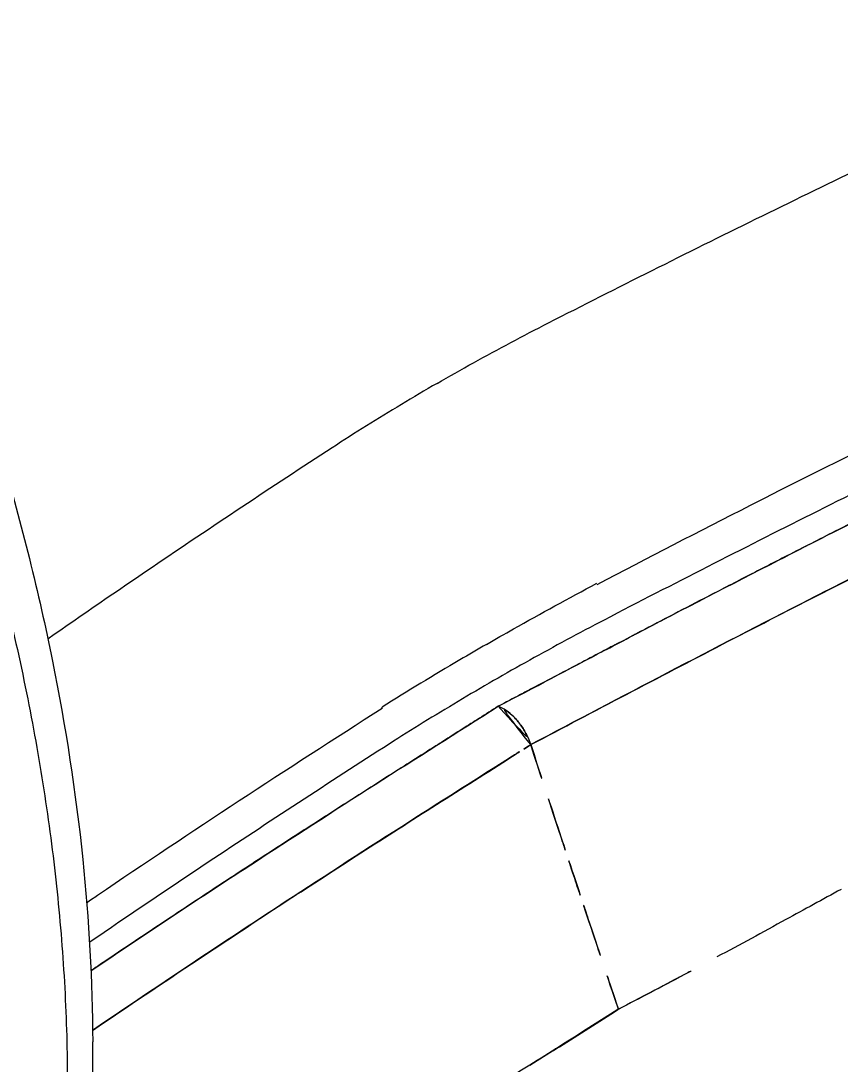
# Model space of a CAD drawing. Extents: x 16296660632 to 16296668616, y -37409619871 to -37409616241.
# Drawn here: x 16296668076 to 16296668208.6, y -37409617254.8 to -37409617085.9 of the extents above; entities that cross this region are included whole.
import ezdxf

# ---------------------------------------------------------------- set-up
doc = ezdxf.new("R2010")
doc.units = 0
doc.header["$LTSCALE"] = 10
doc.header["$MEASUREMENT"] = 0
doc.layers.get('0').update_dxf_attribs({"linetype": 'CONTINUOUS'})

msp = doc.modelspace()

# ---------------------------------------------------------------- linework, layer by layer
at = {"linetype": 'Continuous'}
for p, q in [((16296668134.417271, -37409617197.12944), (16296668134.381611, -37409617196.925163)), ((16296668088.412371, -37409617416.771408), (16296668087.58387, -37409617251.073227))]:
    msp.add_line(p, q, dxfattribs=at)
for points, start_tangent, end_tangent in [([(16296668161.313391, -37409617134.722076), (16296668194.872181, -37409617117.903679), (16296668228.71237, -37409617101.617088), (16296668262.83864, -37409617085.851418)], (0.8903597173, 0.4552577005), (0.9110754575, 0.4122396279)), ([(16296668062.125971, -37409617124.37394), (16296668072.898439, -37409617156.473083), (16296668081.072639, -37409617189.445541), (16296668085.97086, -37409617221.538879), (16296668087.58387, -37409617251.073013)], (0.3523882226, -0.9358539099), (0.0050144278, -0.9999874277)), ([(16296668169.159519, -37409617177.069931), (16296668194.008011, -37409617164.21714), (16296668270.52429, -37409617126.996437)], (0.8853217227, 0.4649789752), (0.9069882751, 0.4211558723)), ([(16296668057.62496, -37409617128.613457), (16296668063.731859, -37409617145.765358), (16296668068.934231, -37409617162.41938), (16296668073.299669, -37409617178.661713), (16296668076.87285, -37409617194.594391), (16296668079.67765, -37409617210.299339), (16296668081.722469, -37409617225.854103), (16296668083.00136, -37409617241.353271), (16296668083.483509, -37409617256.859154)], (0.3532709591, -0.935521047), (0.004562876, -0.99998959)), ([(16296668271.660419, -37409617132.873032), (16296668237.59923, -37409617149.063904), (16296668203.804661, -37409617165.708023), (16296668170.312679, -37409617182.808052)], (-0.9058912546, -0.4235103716), (-0.8872978769, -0.4611967883)), ([(16296668143.286909, -37409617144.517731), (16296668149.188089, -37409617141.178841), (16296668155.205111, -37409617137.909264), (16296668161.313299, -37409617134.721909)], (0.8660308391, 0.4999905857), (0.8903638924, 0.455249535)), ([(16296668143.28644, -37409617144.517593), (16296668137.52039, -37409617147.914299), (16296668131.873739, -37409617151.377563), (16296668126.299471, -37409617154.937927)], (-0.8660302971, -0.4999915244), (-0.8377386696, -0.5460713519)), ([(16296668126.29958, -37409617154.938133), (16296668097.18918, -37409617174.299347), (16296668080.301399, -37409617185.899567)], (-0.8377187516, -0.5461019074), (-0.8210554538, -0.5708484404)), ([(16296668229.9774, -37409617166.13916), (16296668203.420469, -37409617179.539421), (16296668180.44018, -37409617191.418533), (16296668158.440109, -37409617202.978989)], (-0.8951275426, -0.4458101417), (-0.8850156368, -0.4655612985)), ([(16296668158.440319, -37409617202.979469), (16296668189.443621, -37409617186.741951), (16296668220.01792, -37409617171.124748), (16296668229.977449, -37409617166.139236)], (0.8852169641, 0.4651783813), (0.8951007904, 0.4458638526)), ([(16296668174.968081, -37409617185.312141), (16296668175.485319, -37409617185.041512), (16296668198.53289, -37409617173.115044), (16296668212.542509, -37409617165.995064)], (0.8860058741, 0.4636740138), (0.8927349966, 0.4505820966)), ([(16296668212.54125, -37409617165.992561), (16296668207.683649, -37409617168.450073), (16296668199.979219, -37409617172.371689), (16296668192.89472, -37409617176.006462), (16296668186.50144, -37409617179.311501), (16296668180.91275, -37409617182.217148), (16296668175.530809, -37409617185.027252), (16296668174.971991, -37409617185.319618)], (-0.8927309246, -0.4505901643), (-0.8860251051, -0.4636372646)), ([(16296668151.267879, -37409617186.752533), (16296668155.63991, -37409617184.254784), (16296668169.115351, -37409617176.870972)], (0.8660271881, 0.4999969094), (0.8831266715, 0.4691346098)), ([(16296668170.312571, -37409617182.807983), (16296668164.23189, -37409617186.040756), (16296668158.269211, -37409617189.303017), (16296668152.41847, -37409617192.621437)], (-0.8878054377, -0.4602189748), (-0.8660349017, -0.4999835488)), ([(16296668174.971991, -37409617185.319618), (16296668170.679529, -37409617187.568466), (16296668170.33279, -37409617187.750343)], (-0.8860251051, -0.4636372646), (-0.8855594432, -0.464526073)), ([(16296668151.267879, -37409617186.752533), (16296668146.95006, -37409617189.271873), (16296668134.37945, -37409617196.926537)], (-0.8660285774, -0.499994503), (-0.8464338247, -0.5324939253)), ([(16296668170.329531, -37409617187.744133), (16296668174.968081, -37409617185.312141)], (0.8853375115, 0.4649489119), (0.8860058741, 0.4636740138)), ([(16296668170.33279, -37409617187.750343), (16296668166.689501, -37409617189.662903), (16296668162.75263, -37409617191.732384), (16296668158.63537, -37409617193.898743), (16296668156.779909, -37409617194.875473), (16296668153.18189, -37409617196.769508)], (-0.8855594432, -0.464526073), (-0.884882599, -0.465814111)), ([(16296668153.183451, -37409617196.772476), (16296668170.329531, -37409617187.744133)], (0.8848468007, 0.4658821089), (0.8853375115, 0.4649489119)), ([(16296668152.41847, -37409617192.621437), (16296668146.681709, -37409617195.992928), (16296668141.06106, -37409617199.418137), (16296668135.550871, -37409617202.87722)], (-0.8660255843, -0.4999996873), (-0.8408270275, -0.5413038978)), ([(16296668134.418831, -37409617197.128143), (16296668088.367371, -37409617227.390678), (16296668086.57925, -37409617228.606827)], (-0.8437958319, -0.5366643216), (-0.8265323315, -0.5628892476)), ([(16296668153.18189, -37409617196.769508), (16296668150.13525, -37409617198.702202), (16296668148.31708, -37409617199.855614), (16296668146.38591, -37409617201.081078), (16296668143.703621, -37409617202.783997), (16296668141.18401, -37409617204.384972), (16296668137.501459, -37409617206.72802), (16296668133.5301, -37409617209.260117), (16296668129.645269, -37409617211.744179), (16296668125.728161, -37409617214.257401), (16296668121.79952, -37409617216.788292), (16296668117.83671, -37409617219.353432), (16296668113.829, -37409617221.961884), (16296668109.730961, -37409617224.644096), (16296668105.420879, -37409617227.479973), (16296668100.03113, -37409617231.046806), (16296668094.52747, -37409617234.713493), (16296668089.008141, -37409617238.415733), (16296668087.26775, -37409617239.587708)], (-0.8444243311, -0.5356748539), (-0.8291791069, -0.5589830129)), ([(16296668087.270269, -37409617239.590508), (16296668113.147369, -37409617222.410988), (16296668133.293501, -37409617209.400124), (16296668153.183661, -37409617196.772308)], (0.8290032687, 0.5592437577), (0.8444712635, 0.5356008636)), ([(16296668153.181881, -37409617196.769501), (16296668154.452021, -37409617197.437263), (16296668155.696409, -37409617198.476784), (16296668156.8258, -37409617199.810226), (16296668157.763559, -37409617201.348213), (16296668158.44076, -37409617202.980827)], (0.936830779, -0.3497829206), (0.3083038513, -0.951287935)), ([(16296668158.440109, -37409617202.978989), (16296668157.76483, -37409617201.350777), (16296668156.828199, -37409617199.813812), (16296668155.699261, -37409617198.479736), (16296668154.454041, -37409617197.438713), (16296668153.181881, -37409617196.769501)], (-0.3085692565, 0.9512018786), (-0.9367795439, 0.3499201139)), ([(16296668135.551001, -37409617202.877296), (16296668106.287041, -37409617222.008553), (16296668087.026911, -37409617234.996841)], (-0.8415605982, -0.5401627157), (-0.8258012418, -0.5639612655)), ([(16296668155.468889, -37409617204.867088), (16296668158.440319, -37409617202.979469)], (0.8441311961, 0.5361366652), (0.8440200161, 0.5363116747)), ([(16296668158.44076, -37409617202.980827), (16296668155.468611, -37409617204.866661)], (-0.8442687357, -0.5359200518), (-0.8444533319, -0.535629135)), ([(16296668158.440319, -37409617202.979469), (16296668163.08733, -37409617217.188728)], (0.3085242609, -0.951216474), (0.3129499854, -0.9497696071)), ([(16296668107.22587, -37409617236.014191), (16296668130.95085, -37409617220.508034), (16296668155.468889, -37409617204.867088)], (0.8334308887, 0.5526237), (0.8441311961, 0.5361366652)), ([(16296668155.468611, -37409617204.866661), (16296668138.82173, -37409617215.448624), (16296668118.740919, -37409617228.430313), (16296668107.22616, -37409617236.014648)], (-0.8444533319, -0.535629135), (-0.8333388985, -0.5527624085)), ([(16296668163.08733, -37409617217.188728), (16296668158.440319, -37409617202.979469)], (-0.3129585387, 0.9497667888), (-0.3084837183, 0.9512296229)), ([(16296668163.08733, -37409617217.188728), (16296668165.548719, -37409617224.634064)], (0.3129499854, -0.9497696071), (0.3147614439, -0.9491708136)), ([(16296668165.548731, -37409617224.634064), (16296668163.08733, -37409617217.188728)], (-0.3147570786, 0.9491722612), (-0.3129585387, 0.9497667888)), ([(16296668165.548719, -37409617224.634064), (16296668167.89327, -37409617231.686348)], (0.3147614439, -0.9491708136), (0.3161310425, -0.9487155337)), ([(16296668208.63958, -37409617226.405457), (16296668199.69665, -37409617231.296082), (16296668188.55151, -37409617237.339859)], (-0.8767444794, -0.4809564615), (-0.880415946, -0.4742022374)), ([(16296668167.893259, -37409617231.686348), (16296668165.548731, -37409617224.634064)], (-0.3161389745, 0.9487128906), (-0.3147570786, 0.9491722612)), ([(16296668167.89327, -37409617231.686348), (16296668172.61249, -37409617245.79908)], (0.3161310425, -0.9487155337), (0.3179375316, -0.9481116633)), ([(16296668107.22616, -37409617236.014648), (16296668087.546049, -37409617249.229469)], (-0.8333388985, -0.5527624085), (-0.8270041207, -0.5621958594)), ([(16296668087.54615, -37409617249.222389), (16296668104.64226, -37409617237.730003), (16296668107.22587, -37409617236.014191)], (0.8271348389, 0.5620035216), (0.8334308887, 0.5526237)), ([(16296668172.61249, -37409617245.799057), (16296668167.893259, -37409617231.686348)], (-0.3178989547, 0.9481245987), (-0.3161389745, 0.9487128906)), ([(16296668172.61249, -37409617245.799004), (16296668177.86347, -37409617243.064003), (16296668183.17905, -37409617240.250092), (16296668188.56024, -37409617237.356163)], (0.8884659886, 0.4589424661), (0.8791867908, 0.476477268)), ([(16296668172.549459, -37409617245.839699), (16296668167.84639, -37409617248.847809), (16296668163.066681, -37409617251.86071), (16296668158.277781, -37409617254.837212)], (-0.8405258396, -0.5417714583), (-0.8508576678, -0.5253962591)), ([(16296668172.549459, -37409617245.839699), (16296668172.61249, -37409617245.799011)], (0.8402183729, 0.5422481774), (0.8401664878, 0.5423285653)), ([(16296668172.61249, -37409617245.79908), (16296668172.549459, -37409617245.839699)], (-0.8404723958, -0.5418543641), (-0.8405258393, -0.5417714587)), ([(16296668158.28101, -37409617254.837509), (16296668163.141239, -37409617251.818703), (16296668167.91802, -37409617248.805908), (16296668172.549459, -37409617245.839699)], (0.8512654593, 0.5247352835), (0.8402183734, 0.5422481766)), ([(16296668158.277781, -37409617254.837212), (16296668136.72176, -37409617268.031578), (16296668115.62258, -37409617280.770393), (16296668094.98044, -37409617293.035843)], (-0.8510458083, -0.5250914513), (-0.8615969295, -0.5075930762))]:
    msp.add_spline(points, degree=3, dxfattribs=dict(at, start_tangent=start_tangent, end_tangent=end_tangent))

doc.saveas('drawing.dxf')
